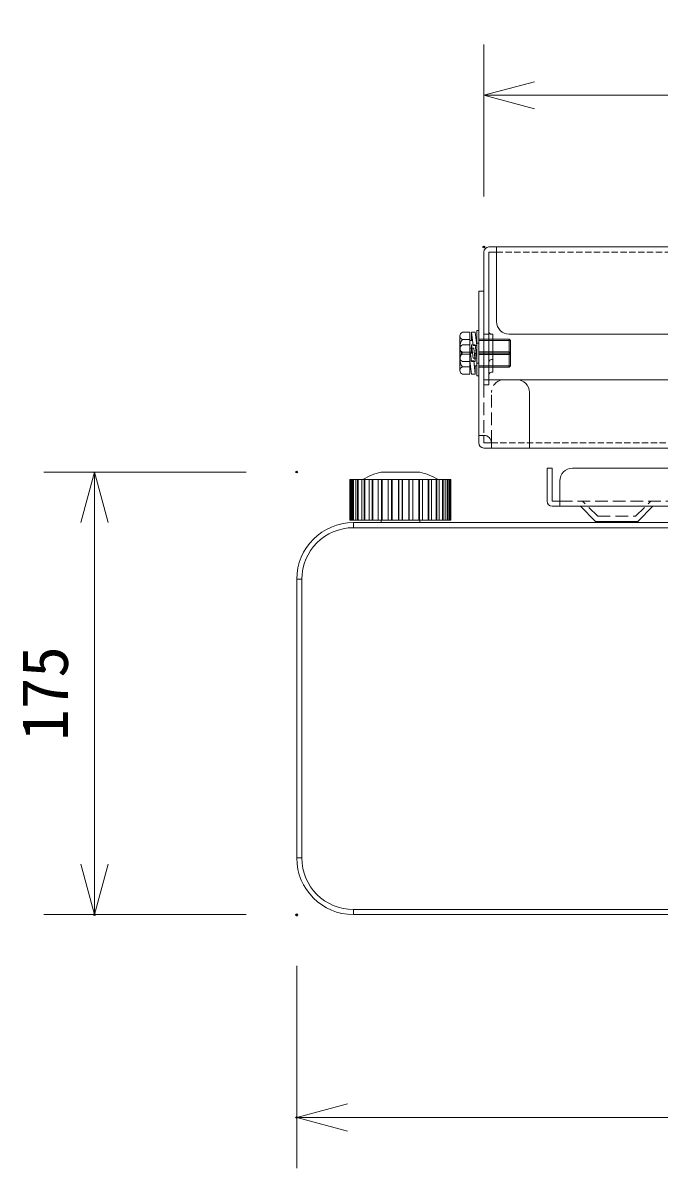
# Model space of a CAD drawing. Units: millimetres, scale not verified. Extents: x -63 to 62, y -57 to 57.
# Drawn here: x -60.03 to -34.87, y -4.92 to 40.37 of the extents above; entities that cross this region are included whole.
import ezdxf
from ezdxf.enums import TextEntityAlignment as Align

# ---------------------------------------------------------------- set-up
doc = ezdxf.new("R2010")
doc.units = ezdxf.units.MM
doc.header["$LTSCALE"] = 0.125
doc.header["$PDMODE"] = 32
doc.header["$PDSIZE"] = 0.0625
doc.linetypes.add('USER4', pattern=[2.5, 2, -0.5])
doc.linetypes.add('USER5', pattern=[5.6, 4, -1.6])
for name, color, linetype, lineweight in [('0-0_0', 7, 'Continuous', 18), ('0-4_GAIKEI', 7, 'Continuous', 18), ('0-5_SUNPO', 7, 'Continuous', 18), ('0-7_S1', 1, 'Continuous', 18)]:
    doc.layers.add(name, color=color, linetype=linetype, lineweight=lineweight)
doc.layers.add('0-1_DEFPOINTS', color=7, linetype='Continuous')
doc.styles.add('ＭＳ ゴシック', font='')
doc.styles.get('ＭＳ ゴシック').set_extended_font_data('MS Gothic')

# ---------------------------------------------------------------- blocks, each defined once
blk = doc.blocks.new('_OPEN30')
at = {"layer": '0-0_0'}
blk.add_line((0, 0), (-1, 0), dxfattribs=at)
blk.add_lwpolyline([(-1, 0.26795), (0, 0), (-1, -0.26795)], dxfattribs=at)
blk = doc.blocks.new('D10')
at = {"layer": '0-1_DEFPOINTS'}
for p in [(-9.9563, 40.6277), (-44.9563, 34.6277), (-9.9563, 34.6277)]:
    blk.add_point(p, dxfattribs=at)
at = {"layer": '0-5_SUNPO'}
for p, q in [((-44.9563, 36.6277), (-44.9563, 42.6277)), ((-9.9563, 36.6277), (-9.9563, 42.6277)), ((-42.9563, 40.6277), (-11.9563, 40.6277))]:
    blk.add_line(p, q, dxfattribs=at)
at = {"layer": '0-5_SUNPO', "xscale": 2, "yscale": 2, "rotation": 180}
blk.add_blockref('_OPEN30', (-44.9563, 40.6277), dxfattribs=at)
at = {"layer": '0-5_SUNPO', "xscale": 2, "yscale": 2}
blk.add_blockref('_OPEN30', (-9.9563, 40.6277), dxfattribs=at)
at = {"layer": '0-5_SUNPO', "style": 'ＭＳ ゴシック'}
blk.add_text('350', height=1.833, dxfattribs=at).set_placement((-29.3313, 41.1277), align=Align.BOTTOM_LEFT)
blk = doc.blocks.new('D9')
at = {"layer": '0-1_DEFPOINTS'}
for p in [(-52.3563, 8.2037), (-2.5563, 8.2037), (-52.3563, 0.2037)]:
    blk.add_point(p, dxfattribs=at)
at = {"layer": '0-5_SUNPO'}
for p, q in [((-52.3563, 6.2037), (-52.3563, -1.7963)), ((-2.5563, 6.2037), (-2.5563, -1.7963)), ((-4.5563, 0.2037), (-50.3563, 0.2037))]:
    blk.add_line(p, q, dxfattribs=at)
at = {"layer": '0-5_SUNPO', "xscale": 2, "yscale": 2, "rotation": 180}
blk.add_blockref('_OPEN30', (-52.3563, 0.2037), dxfattribs=at)
at = {"layer": '0-5_SUNPO', "xscale": 2, "yscale": 2}
blk.add_blockref('_OPEN30', (-2.5563, 0.2037), dxfattribs=at)
at = {"layer": '0-5_SUNPO', "style": 'ＭＳ ゴシック'}
blk.add_text('498', height=1.833, dxfattribs=at).set_placement((-29.3313, 0.7037), align=Align.BOTTOM_LEFT)
blk = doc.blocks.new('D8')
at = {"layer": '0-1_DEFPOINTS'}
for p in [(-52.3563, 25.7275), (-60.3563, 8.2275), (-52.3563, 8.2275)]:
    blk.add_point(p, dxfattribs=at)
at = {"layer": '0-5_SUNPO'}
for p, q in [((-54.3563, 25.7275), (-62.3563, 25.7275)), ((-60.3563, 23.7275), (-60.3563, 10.2275)), ((-54.3563, 8.2275), (-62.3563, 8.2275))]:
    blk.add_line(p, q, dxfattribs=at)
at = {"layer": '0-5_SUNPO', "xscale": 2, "yscale": 2}
for p, rotation in [((-60.3563, 25.7275), 90), ((-60.3563, 8.2275), 270)]:
    blk.add_blockref('_OPEN30', p, dxfattribs=dict(at, rotation=rotation))
at = {"layer": '0-5_SUNPO', "style": 'ＭＳ ゴシック'}
blk.add_text('175', height=1.833, rotation=90, dxfattribs=at).set_placement((-60.8563, 15.1025), align=Align.BOTTOM_LEFT)

msp = doc.modelspace()

# ---------------------------------------------------------------- linework, layer by layer
at = {"layer": '0-4_GAIKEI'}
for p, q in [((-47.0762, 22.3071), (-47.0908, 22.3071)), ((-47.0908, 20.7071), (-47.0908, 22.3071)), ((-47.048, 22.3071), (-47.0762, 22.3071)), ((-47.0181, 22.3071), (-47.048, 22.3071)), ((-46.9751, 22.3071), (-47.0181, 22.3071)), ((-46.946, 22.3071), (-46.9751, 22.3071)), ((-46.8615, 22.3071), (-46.9459, 22.3071)), ((-46.7918, 22.3071), (-46.8615, 22.3071)), ((-46.763, 22.3071), (-46.7918, 22.3071)), ((-46.6277, 22.3071), (-46.763, 22.3071)), ((-46.5344, 22.3071), (-46.6277, 22.3071)), ((-46.5072, 22.3071), (-46.5344, 22.3071)), ((-46.3269, 22.3071), (-46.5072, 22.3071)), ((-46.3269, 22.3071), (-46.3269, 22.3071)), ((-46.2141, 22.3071), (-46.3269, 22.3071)), ((-46.1897, 22.3071), (-46.2141, 22.3071)), ((-45.9723, 22.3071), (-46.1896, 22.3071)), ((-45.8449, 22.3071), (-45.9723, 22.3071)), ((-45.8638, 22.6071), (-44.3275, 22.6071)), ((-45.8243, 22.3071), (-45.845, 22.3071)), ((-45.584, 22.3071), (-45.8243, 22.3071)), ((-45.5794, 22.3071), (-45.584, 22.3071)), ((-45.443, 22.3071), (-45.5794, 22.3071)), ((-45.4271, 22.3071), (-45.443, 22.3071)), ((-45.1758, 22.3071), (-45.4271, 22.3071)), ((-45.1654, 22.3071), (-45.1758, 22.3071)), ((-45.0259, 22.3071), (-45.1654, 22.3071)), ((-45.0155, 22.3071), (-45.0259, 22.3071)), ((-44.7641, 22.3071), (-45.0155, 22.3071)), ((-44.7483, 22.3071), (-44.7642, 22.3071)), ((-44.6119, 22.3071), (-44.7483, 22.3071)), ((-44.6073, 22.3071), (-44.6119, 22.3071)), ((-44.367, 22.3071), (-44.6073, 22.3071)), ((-44.3464, 22.3071), (-44.367, 22.3071)), ((-44.219, 22.3071), (-44.3463, 22.3071)), ((-44.0016, 22.3071), (-44.219, 22.3071)), ((-43.9772, 22.3071), (-44.0016, 22.3071)), ((-43.8644, 22.3071), (-43.9772, 22.3071)), ((-43.8644, 22.3071), (-43.8644, 22.3071)), ((-43.6841, 22.3071), (-43.8644, 22.3071)), ((-43.6569, 22.3071), (-43.6841, 22.3071)), ((-43.5636, 22.3071), (-43.6569, 22.3071)), ((-43.5636, 22.3071), (-43.5636, 22.3071)), ((-43.4283, 22.3071), (-43.5636, 22.3071)), ((-43.3995, 22.3071), (-43.4283, 22.3071)), ((-43.3298, 22.3071), (-43.3995, 22.3071)), ((-43.3298, 22.3071), (-43.3298, 22.3071)), ((-43.2453, 22.3071), (-43.3298, 22.3071)), ((-43.2162, 22.3071), (-43.2453, 22.3071)), ((-43.1732, 22.3071), (-43.2162, 22.3071)), ((-43.1432, 22.3071), (-43.1732, 22.3071)), ((-43.1151, 22.3071), (-43.1432, 22.3071)), ((-43.1005, 22.3071), (-43.1151, 22.3071)), ((-43.1005, 20.7071), (-43.1005, 22.3071)), ((-47.0908, 20.7071), (-47.0762, 20.7071)), ((-47.0762, 20.7071), (-47.048, 20.7071)), ((-47.048, 20.7071), (-47.0181, 20.7071)), ((-47.0181, 20.7071), (-46.9751, 20.7071)), ((-46.9751, 20.7071), (-46.946, 20.7071)), ((-46.9556, 20.6071), (-1.6357, 20.6071)), ((-46.946, 20.7071), (-46.8615, 20.7071)), ((-46.8615, 20.7071), (-46.7918, 20.7071)), ((-46.7918, 20.7071), (-46.763, 20.7071)), ((-46.763, 20.7071), (-46.6277, 20.7071)), ((-46.6277, 20.7071), (-46.5344, 20.7071)), ((-46.5344, 20.7071), (-46.5072, 20.7071)), ((-46.5072, 20.7071), (-46.3269, 20.7071)), ((-46.3269, 20.7071), (-46.2141, 20.7071)), ((-46.2141, 20.7071), (-46.1897, 20.7071)), ((-46.1896, 20.7071), (-45.9723, 20.7071)), ((-45.9723, 20.7071), (-45.8449, 20.7071)), ((-45.8638, 20.7071), (-45.8638, 20.6071)), ((-45.845, 20.7071), (-45.8243, 20.7071)), ((-45.8243, 20.7071), (-45.584, 20.7071)), ((-45.584, 20.7071), (-45.5794, 20.7071)), ((-45.5794, 20.7071), (-45.443, 20.7071)), ((-45.443, 20.7071), (-45.4271, 20.7071)), ((-45.4271, 20.7071), (-45.1758, 20.7071)), ((-45.1758, 20.7071), (-45.1654, 20.7071)), ((-45.1654, 20.7071), (-45.0259, 20.7071)), ((-45.0259, 20.7071), (-45.0155, 20.7071)), ((-45.0155, 20.7071), (-44.7641, 20.7071)), ((-44.7642, 20.7071), (-44.7483, 20.7071)), ((-44.7483, 20.7071), (-44.6119, 20.7071)), ((-44.6119, 20.7071), (-44.6073, 20.7071)), ((-44.6073, 20.7071), (-44.367, 20.7071)), ((-44.367, 20.7071), (-44.3464, 20.7071)), ((-44.3463, 20.7071), (-44.219, 20.7071)), ((-44.3275, 20.6071), (-44.3275, 20.7071)), ((-44.219, 20.7071), (-44.0016, 20.7071)), ((-44.0016, 20.7071), (-43.9772, 20.7071)), ((-43.9772, 20.7071), (-43.8644, 20.7071)), ((-43.8644, 20.7071), (-43.6841, 20.7071)), ((-43.6841, 20.7071), (-43.6569, 20.7071)), ((-43.6569, 20.7071), (-43.5636, 20.7071)), ((-43.5636, 20.7071), (-43.4283, 20.7071)), ((-43.4283, 20.7071), (-43.3995, 20.7071)), ((-43.3995, 20.7071), (-43.3298, 20.7071)), ((-43.3298, 20.7071), (-43.2453, 20.7071)), ((-43.2453, 20.7071), (-43.2162, 20.7071)), ((-43.2162, 20.7071), (-43.1732, 20.7071)), ((-43.1732, 20.7071), (-43.1432, 20.7071)), ((-43.1432, 20.7071), (-43.1151, 20.7071)), ((-43.1151, 20.7071), (-43.1005, 20.7071)), ((-49.1489, 18.8071), (-49.152, 18.8071)), ((-49.1956, 7.3471), (-49.1956, 18.3671))]:
    msp.add_line(p, q, dxfattribs=at)
at = {"layer": '0-4_GAIKEI', "color": 1}
for p, q in [((-47.0762, 20.7071), (-47.0762, 22.3071)), ((-47.048, 20.7071), (-47.048, 22.3071)), ((-47.0181, 20.7071), (-47.0181, 22.3071)), ((-46.9751, 20.7071), (-46.9751, 22.3071)), ((-46.946, 20.7071), (-46.946, 22.3071)), ((-46.8615, 20.7071), (-46.8615, 22.3071)), ((-46.7918, 20.7071), (-46.7918, 22.3071)), ((-46.763, 20.7071), (-46.763, 22.3071)), ((-46.6277, 20.7071), (-46.6277, 22.3071)), ((-46.5344, 20.7071), (-46.5344, 22.3071)), ((-46.5072, 20.7071), (-46.5072, 22.3071)), ((-46.3269, 20.7071), (-46.3269, 22.3071)), ((-46.2141, 20.7071), (-46.2141, 22.3071)), ((-46.1897, 20.7071), (-46.1897, 22.3071)), ((-45.9723, 20.7071), (-45.9723, 22.3071)), ((-45.8449, 20.7071), (-45.8449, 22.3071)), ((-45.8243, 20.7071), (-45.8243, 22.3071)), ((-45.584, 20.7071), (-45.584, 22.3071)), ((-45.5794, 20.7071), (-45.5794, 22.3071)), ((-45.443, 20.7071), (-45.443, 22.3071)), ((-45.4271, 20.7071), (-45.4271, 22.3071)), ((-45.1758, 20.7071), (-45.1758, 22.3071)), ((-45.1654, 20.7071), (-45.1654, 22.3071)), ((-45.0259, 20.7071), (-45.0259, 22.3071)), ((-45.0155, 20.7071), (-45.0155, 22.3071)), ((-44.7641, 20.7071), (-44.7641, 22.3071)), ((-44.7483, 20.7071), (-44.7483, 22.3071)), ((-44.6119, 20.7071), (-44.6119, 22.3071)), ((-44.6073, 20.7071), (-44.6073, 22.3071)), ((-44.367, 20.7071), (-44.367, 22.3071)), ((-44.3464, 20.7071), (-44.3464, 22.3071)), ((-44.219, 20.7071), (-44.219, 22.3071)), ((-44.0016, 20.7071), (-44.0016, 22.3071)), ((-43.9772, 20.7071), (-43.9772, 22.3071)), ((-43.8644, 20.7071), (-43.8644, 22.3071)), ((-43.6841, 20.7071), (-43.6841, 22.3071)), ((-43.6569, 20.7071), (-43.6569, 22.3071)), ((-43.5636, 20.7071), (-43.5636, 22.3071)), ((-43.4283, 20.7071), (-43.4283, 22.3071)), ((-43.3995, 20.7071), (-43.3995, 22.3071)), ((-43.3298, 20.7071), (-43.3298, 22.3071)), ((-43.2453, 20.7071), (-43.2453, 22.3071)), ((-43.2162, 20.7071), (-43.2162, 22.3071)), ((-43.1732, 20.7071), (-43.1732, 22.3071)), ((-43.1432, 20.7071), (-43.1432, 22.3071)), ((-43.1151, 20.7071), (-43.1151, 22.3071)), ((-46.9556, 20.4071), (-46.9556, 20.6071)), ((-1.6357, 20.4071), (-46.9556, 20.4071)), ((-48.9956, 18.3671), (-49.1956, 18.3671)), ((-48.9956, 18.3671), (-48.9956, 7.3471)), ((-48.9956, 7.3471), (-49.1956, 7.3471)), ((-46.9556, 5.3071), (-46.9556, 5.1071)), ((-46.9556, 5.3071), (-13.545, 5.3071))]:
    msp.add_line(p, q, dxfattribs=at)
at = {"layer": '0-4_GAIKEI'}
msp.add_lwpolyline([(-13.5346, 5.1071), (-13.5554, 5.1071), (-46.9556, 5.1071)], dxfattribs=at)
for centre, radius, start, end in [((-45.0956, 19.7071), 3, 104.83512, 119.92645), ((-45.0956, 19.7071), 3, 60.0735, 75.16483), ((-46.9556, 18.3671), 2.24, 90, 179.99998), ((-46.9556, 7.3471), 2.24, 180, 269.99998)]:
    msp.add_arc(centre, radius, start, end, dxfattribs=at)
at = {"layer": '0-4_GAIKEI', "color": 1}
for centre, start, end in [((-46.9556, 18.3671), 90, 179.99998), ((-46.9556, 7.3471), 180, 269.99998)]:
    msp.add_arc(centre, 2.04, start, end, dxfattribs=at)
at = {"layer": '0-7_S1'}
for p, q in [((-41.7956, 26.0573), (-41.7956, 31.3073)), ((-41.5956, 31.5073), (-6.9956, 31.5073)), ((-41.5956, 31.3073), (-41.2956, 31.3073)), ((-41.5956, 26.0573), (-41.5956, 31.3073)), ((-41.2956, 28.5573), (-41.2956, 31.5073)), ((-41.9956, 29.7573), (-41.7956, 29.7573)), ((-41.9956, 23.7573), (-41.9956, 29.7573)), ((-42.6456, 28.1346), (-42.3456, 28.1346)), ((-42.3456, 26.4799), (-42.3456, 28.1346)), ((-42.2856, 28.1323), (-42.1356, 28.1323)), ((-42.2256, 27.6073), (-42.2856, 28.1323)), ((-42.2856, 28.1323), (-42.2856, 27.8073)), ((-42.1356, 28.1323), (-42.0756, 27.6073)), ((-42.0756, 28.2073), (-42.0756, 26.4073)), ((-41.9956, 28.2073), (-42.0756, 28.2073)), ((-42.7456, 27.9912), (-42.7456, 26.6243)), ((-42.6456, 27.846), (-42.3456, 27.846)), ((-42.6456, 27.6346), (-42.3456, 27.6346)), ((-42.3456, 27.8073), (-42.2485, 27.8073)), ((-42.2856, 27.6323), (-42.1356, 27.6323)), ((-42.2256, 27.1073), (-42.2856, 27.6323)), ((-42.2856, 27.6323), (-42.2856, 27.3073)), ((-42.1356, 27.6323), (-42.0756, 27.1073)), ((-41.9956, 27.7073), (-42.0756, 27.7073)), ((-41.9956, 27.8573), (-40.7956, 27.8573)), ((-41.9956, 27.8073), (-40.7456, 27.8073)), ((-41.7956, 28.0573), (-41.5956, 28.0573)), ((-41.4456, 28.0573), (-41.4956, 28.0573)), ((-41.4456, 27.0573), (-41.4456, 28.0573)), ((-40.7956, 28.0573), (-7.7956, 28.0573)), ((-40.7956, 26.7573), (-40.7956, 27.8573)), ((-40.7456, 27.8073), (-40.7956, 27.8573)), ((-40.7456, 26.8073), (-40.7456, 27.8073)), ((-42.6456, 27.346), (-42.3456, 27.346)), ((-42.6456, 27.2686), (-42.3456, 27.2686)), ((-42.3456, 27.5073), (-42.1956, 27.5073)), ((-42.3456, 27.5073), (-42.2856, 26.9823)), ((-42.3456, 27.3073), (-42.2485, 27.3073)), ((-42.2256, 27.6073), (-42.0756, 27.6073)), ((-42.1956, 27.5073), (-42.1356, 26.9823)), ((-42.1728, 27.3073), (-42.0756, 27.3073)), ((-42.1356, 27.3073), (-42.1356, 26.9823)), ((-41.9956, 27.3573), (-40.7956, 27.3573)), ((-41.9956, 27.3073), (-40.7456, 27.3073)), ((-41.9956, 27.2573), (-40.7956, 27.2573)), ((-40.7456, 27.3073), (-40.7956, 27.3573)), ((-40.7956, 27.2573), (-40.7456, 27.3073)), ((-42.6456, 26.9799), (-42.3456, 26.9799)), ((-42.6456, 26.7686), (-42.3456, 26.7686)), ((-42.3456, 27.0073), (-42.1956, 27.0073)), ((-42.3456, 27.0073), (-42.2856, 26.4823)), ((-42.2856, 26.9823), (-42.1356, 26.9823)), ((-42.2256, 27.1073), (-42.0756, 27.1073)), ((-42.1956, 27.0073), (-42.1356, 26.4823)), ((-42.1728, 26.8073), (-42.0756, 26.8073)), ((-42.1356, 26.8073), (-42.1356, 26.4823)), ((-41.9956, 26.9073), (-42.0756, 26.9073)), ((-41.9956, 26.8073), (-40.7456, 26.8073)), ((-41.9956, 26.7573), (-40.7956, 26.7573)), ((-41.4456, 27.0573), (-41.4956, 27.0573)), ((-41.4456, 26.5573), (-41.4456, 27.0573)), ((-40.7956, 26.7573), (-40.7456, 26.8073)), ((-42.6456, 26.4799), (-42.3456, 26.4799)), ((-42.2856, 26.4823), (-42.1356, 26.4823)), ((-41.9956, 26.4073), (-42.0756, 26.4073)), ((-41.4456, 26.5573), (-41.4956, 26.5573)), ((-41.7956, 26.2573), (-6.7956, 26.2573)), ((-41.7956, 26.0573), (-41.5956, 26.0573)), ((-39.9956, 23.5573), (-39.9956, 25.7573)), ((-41.7956, 24.0573), (-41.9956, 24.0573)), ((-41.7956, 23.7573), (-41.7956, 24.0573)), ((-41.4956, 23.7573), (-41.7956, 23.7573)), ((-41.7956, 23.5573), (-6.7956, 23.5573)), ((-41.4956, 23.7573), (-41.4956, 23.5573)), ((-39.2956, 22.7573), (-39.0956, 22.7573)), ((-39.2956, 21.4573), (-39.2956, 22.7573)), ((-39.0956, 21.4573), (-39.0956, 22.7573)), ((-38.2956, 22.7573), (-32.7956, 22.7573)), ((-38.7956, 21.2573), (-38.7956, 22.2573)), ((-39.0956, 21.4573), (-38.7956, 21.4573)), ((-39.0956, 21.2573), (-9.4956, 21.2573)), ((-37.3785, 20.6573), (-37.9785, 21.2573)), ((-35.7128, 20.6573), (-35.1128, 21.2573)), ((-37.3785, 20.6573), (-35.7128, 20.6573))]:
    msp.add_line(p, q, dxfattribs=at)
at = {"layer": '0-7_S1', "linetype": 'USER4'}
for p, q in [((-41.2956, 31.3073), (-7.2956, 31.3073)), ((-41.4956, 23.7573), (-7.0956, 23.7573))]:
    msp.add_line(p, q, dxfattribs=at)
at = {"layer": '0-7_S1', "linetype": 'USER5'}
for p, q in [((-41.7956, 26.0573), (-41.7956, 24.0573)), ((-41.4956, 23.7573), (-41.4956, 25.7573)), ((-38.7956, 21.4573), (-9.7956, 21.4573)), ((-37.2956, 20.8573), (-37.8956, 21.4573)), ((-35.7956, 20.8573), (-35.1956, 21.4573)), ((-37.2956, 20.8573), (-35.7956, 20.8573))]:
    msp.add_line(p, q, dxfattribs=at)
at = {"layer": '0-7_S1'}
for centre, radius, start, end in [((-41.5956, 31.3073), 0.2, 90, 180), ((-40.7956, 28.5573), 0.5, 180, 270), ((-42.5915, 27.9903), 0.1542, 110.57011, 249.43002), ((-41.4956, 28.1573), 0.1, 180, 270), ((-42.279, 27.5573), 0.4667, 141.78686, 218.2132), ((-42.5915, 27.4903), 0.1542, 110.57011, 249.43002), ((-42.279, 27.0573), 0.4667, 141.78686, 218.2132), ((-42.5915, 27.1243), 0.1542, 110.57011, 249.43002), ((-42.5915, 26.6243), 0.1542, 110.57011, 249.43002), ((-41.4956, 26.9573), 0.1, 90, 180), ((-41.4956, 26.4573), 0.1, 90, 180), ((-40.4956, 25.7573), 0.5, 0, 90), ((-41.7956, 23.7573), 0.3, 0, 90), ((-41.7956, 23.7573), 0.2, 180, 270), ((-38.2956, 22.2573), 0.5, 90, 180), ((-39.0956, 21.4573), 0.2, 180, 270)]:
    msp.add_arc(centre, radius, start, end, dxfattribs=at)
at = {"layer": '0-7_S1', "linetype": 'USER5'}
msp.add_arc((-40.9956, 25.7573), 0.5, 90, 180, dxfattribs=at)

# ---------------------------------------------------------------- block references
at = {"layer": '0-5_SUNPO'}
for name in ['D10', 'D8', 'D9']:
    msp.add_blockref(name, (3.1606, -3.1204), dxfattribs=at)

doc.saveas('drawing.dxf')
